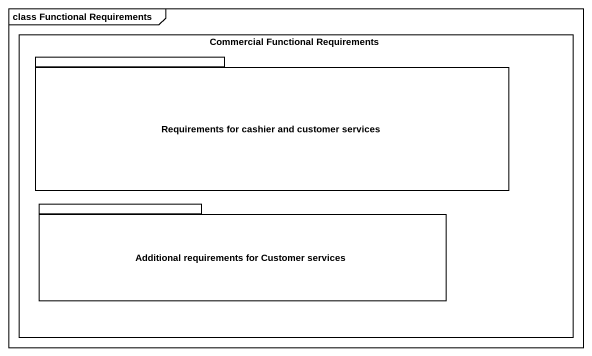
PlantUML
@startuml
mainframe class Functional Requirements
rectangle "Commercial Functional Requirements" as Commercial_Functional {
  package "Requirements for cashier and customer services" as Requirements_for_cashier {
  }
  package "Additional requirements for Customer services" as Additional_requirements_for {
  }
}
@enduml
